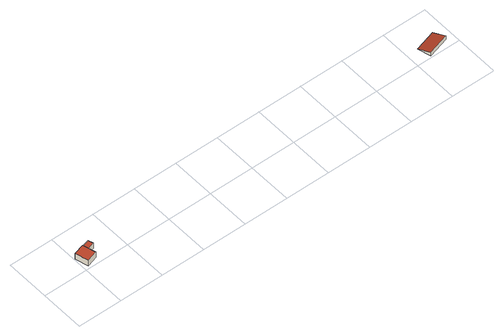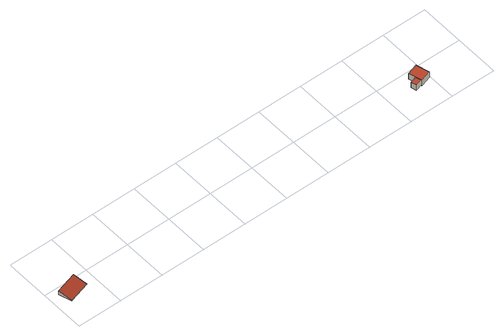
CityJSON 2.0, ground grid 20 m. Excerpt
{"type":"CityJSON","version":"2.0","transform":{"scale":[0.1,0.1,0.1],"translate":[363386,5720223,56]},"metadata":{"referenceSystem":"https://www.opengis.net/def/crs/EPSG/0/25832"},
"CityObjects":{
"building1":{"type":"Building","attributes":{"Geometrietyp2DReferenz":"3000","Gemeindeschluessel":"05513000","function":"31001_2200","roofType":"1000","measuredHeight":3.01},"address":[{"country":"Germany","locality":"Gelsenkirchen","thoroughfareNumber":"100","thoroughfareName":"Ulfkotter Straße"}],"geometry":[{"type":"Solid","lod":"2","boundaries":[[[[0,1,2,3]],[[4,5,1,0]],[[6,7,5,4]],[[3,2,7,6]],[[4,0,3,6]],[[1,5,7,2]]]],"semantics":{"surfaces":[{"type":"WallSurface"},{"type":"RoofSurface"},{"type":"GroundSurface"}],"values":[[0,0,0,0,1,2]]}}]},
"building2":{"type":"Building","attributes":{"Geometrietyp2DReferenz":"3000","Gemeindeschluessel":"05513000","function":"31001_2200","roofType":"1000","measuredHeight":2.91},"address":[{"country":"Germany","locality":"Gelsenkirchen","thoroughfareNumber":"100","thoroughfareName":"Ulfkotter Straße"}],"geometry":[{"type":"Solid","lod":"2","boundaries":[[[[8,9,10,11]],[[12,13,9,8]],[[14,15,13,12]],[[11,10,15,14]],[[12,8,11,14]],[[9,13,15,10]]]],"semantics":{"surfaces":[{"type":"WallSurface"},{"type":"RoofSurface"},{"type":"GroundSurface"}],"values":[[0,0,0,0,1,2]]}}]},
"building3":{"type":"Building","attributes":{"Geometrietyp2DReferenz":"3000","Gemeindeschluessel":"05513000","function":"31001_2200","roofType":"2100","measuredHeight":1.92},"address":[{"country":"Germany","locality":"Gelsenkirchen","thoroughfareNumber":"100","thoroughfareName":"Ulfkotter Straße"}],"geometry":[{"type":"Solid","lod":"2","boundaries":[[[[16,17,18,19]],[[20,21,17,16]],[[22,23,21,20]],[[19,18,23,22]],[[20,16,19,22]],[[17,21,23,18]]]],"semantics":{"surfaces":[{"type":"WallSurface"},{"type":"RoofSurface"},{"type":"GroundSurface"}],"values":[[0,0,0,0,1,2]]}}]}
},
"vertices":[
[68,27,36],[68,27,6],[52,85,6],[52,85,36],[20,13,36],[20,13,6],[4,72,36],[4,72,6],
[90,67,36],[90,67,7],[83,90,7],[83,90,36],[60,58,36],[60,58,7],[53,82,36],[53,82,7],
[1762,31,33],[1762,31,14],[1744,89,14],[1744,89,16],[1666,3,33],[1666,3,14],[1649,61,16],[1649,61,14]
]}
